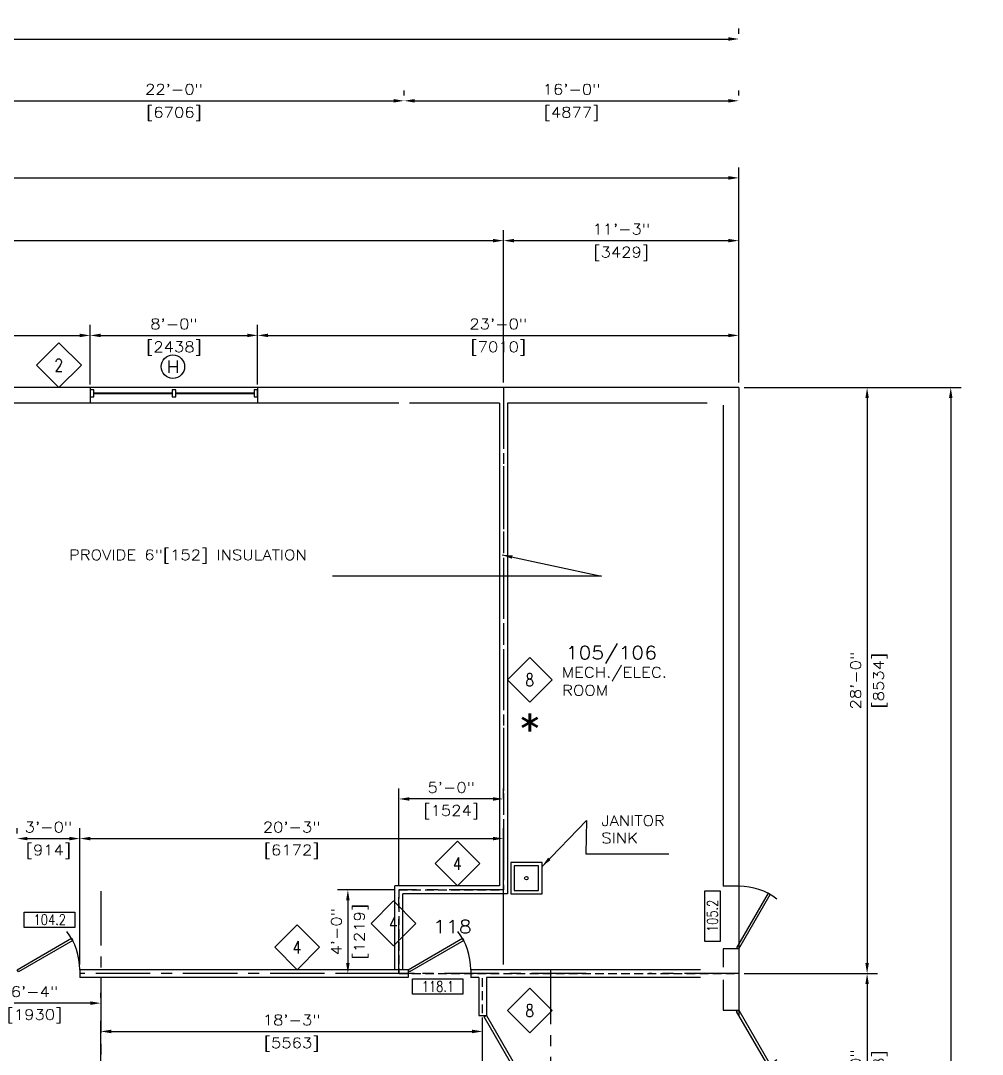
# Model space of a CAD drawing. Header units: inches. Extents: x -57 to 2699, y 7 to 1793.
# Drawn here: x 787 to 1339, y 1181 to 1773 of the extents above; entities that cross this region are included whole.
import ezdxf
from ezdxf.enums import TextEntityAlignment as Align

# ---------------------------------------------------------------- set-up
doc = ezdxf.new("R2010")
doc.units = ezdxf.units.IN
doc.header["$MEASUREMENT"] = 0
doc.linetypes.add('CENTER', pattern=[2, 1.25, -0.25, 0.25, -0.25])
doc.linetypes.add('DASHED', pattern=[0.75, 0.5, -0.25])
for name, color, linetype in [('Architectural_Floor_Plan_Door', 175, 'Continuous'), ('Architectural_Floor_Plan_Sink', 11, 'Continuous'), ('Architectural_Floor_Plan_Wall', 152, 'Continuous'), ('Architectural_Flr_Plan_HandRail', 40, 'Continuous'), ('Architectural_Plan_Center', 134, 'CENTER'), ('Architectural_Plan_Dim', 40, 'Continuous'), ('Architectural_Plan_ExistBldg', 6, 'Continuous'), ('Architectural_Plan_Text1', 40, 'Continuous'), ('Architectural_Plan_WinSec', 40, 'Continuous'), ('Floor_Plan_Fire_Rating', 82, 'DASHED'), ('L11', 11, 'Continuous'), ('L133', 133, 'Continuous'), ('L4', 150, 'Continuous'), ('TEXT2', 94, 'Continuous')]:
    doc.layers.add(name, color=color, linetype=linetype)
doc.styles.add('ROMANS-115', font='romans.shx', dxfattribs={"width": 1.15})
doc.styles.add('ROMANS-80', font='romans.shx', dxfattribs={"width": 0.8})
doc.styles.add('ROMANS80', font='romans.shx', dxfattribs={"width": 0.8})
doc.dimstyles.new('116-ROMANS-115-PS', dxfattribs={"dimscale": 96, "dimtxt": 0.0625, "dimasz": 0.0625, "dimexe": 0.0625, "dimexo": 0.03125, "dimgap": 0.03125, "dimtad": 1, "dimdec": 3, "dimrnd": 0.125, "dimzin": 1, "dimdsep": 46, "dimlunit": 4, "dimtxsty": 'ROMANS-115', "dimcen": 0.125, "dimclrd": 256, "dimclre": 256, "dimclrt": 256, "dimadec": 0, "dimazin": 0, "dimtfac": 1, "dimtdec": 3, "dimtofl": 0, "dimtmove": 0, "dimatfit": 0, "dimfxl": 1, "dimfrac": 2, "dimtolj": 1, "dimtzin": 0, "dimarcsym": 0})

# ---------------------------------------------------------------- blocks, each defined once
blk = doc.blocks.new('Door - Right Hung 36 in.')
blk.add_lwpolyline([(-0.75, -1.3), (0, 0), (-31.18, 18), (-31.93, 16.7)], close=True)
blk.add_arc((0, 0), 36, 142.68987, 180)
blk = doc.blocks.new('Door - Left Hung 36 in.')
blk.add_lwpolyline([(0.75, -1.3), (0, 0), (31.18, 18), (31.93, 16.7)], close=True)
blk.add_arc((0, 0), 36, 0, 37.31013)
blk = doc.blocks.new('*D329')
at = {"layer": 'Architectural_Plan_Dim', "lineweight": -2, "transparency": 16777216}
for p, q in [((167.24, 1614.01), (167.24, 1689.26)), ((1199.24, 1566.01), (1199.24, 1689.26)), ((173.24, 1683.26), (1193.24, 1683.26))]:
    blk.add_line(p, q, dxfattribs=at)
at = {"layer": 'Architectural_Plan_Dim', "transparency": 16777216}
for points in [[(173.24, 1684.26), (173.24, 1682.26), (167.24, 1683.26)], [(1193.24, 1684.26), (1193.24, 1682.26), (1199.24, 1683.26)]]:
    blk.add_solid(points, dxfattribs=at)
at = {"layer": 'DEFPOINTS', "color": 0, "transparency": 16777216}
for p in [(1199.24, 1683.26), (167.24, 1611.01), (1199.24, 1563.01)]:
    blk.add_point(p, dxfattribs=at)
at = {"layer": 'Architectural_Plan_Dim', "transparency": 16777216, "char_height": 6, "attachment_point": 5, "style": 'ROMANS-115'}
for s, insert in [('\\A1;86\'-0"', (683.24, 1689.83)), ('\\A1;[26213]', (683.24, 1675.69))]:
    blk.add_mtext(s, dxfattribs=dict(at, insert=insert))
blk = doc.blocks.new('*D330')
at = {"layer": 'Architectural_Plan_Dim', "lineweight": -2, "transparency": 16777216}
for p, q in [((1202.24, 1563.01), (1326.73, 1563.01)), ((1320.73, 1557.01), (1320.73, 489.01)), ((1202.24, 483.01), (1326.73, 483.01))]:
    blk.add_line(p, q, dxfattribs=at)
at = {"layer": 'Architectural_Plan_Dim', "transparency": 16777216}
for points in [[(1319.73, 1557.01), (1321.73, 1557.01), (1320.73, 1563.01)], [(1319.73, 489.01), (1321.73, 489.01), (1320.73, 483.01)]]:
    blk.add_solid(points, dxfattribs=at)
at = {"layer": 'DEFPOINTS', "color": 0, "transparency": 16777216}
for p in [(1199.24, 1563.01), (1199.24, 483.01), (1320.73, 483.01)]:
    blk.add_point(p, dxfattribs=at)
at = {"layer": 'Architectural_Plan_Dim', "transparency": 16777216, "char_height": 6, "attachment_point": 5, "rotation": 90, "style": 'ROMANS-115'}
for s, insert in [('\\A1;90\'-0"', (1314.16, 1023.01)), ('\\A1;[27432]', (1328.3, 1023.01))]:
    blk.add_mtext(s, dxfattribs=dict(at, insert=insert))
blk = doc.blocks.new('*D332')
at = {"layer": 'Architectural_Plan_Dim', "lineweight": -2, "transparency": 16777216}
for p, q in [((311.24, 1566.01), (311.24, 1653.28)), ((1064.24, 1566.01), (1064.24, 1653.28)), ((317.24, 1647.28), (1058.24, 1647.28))]:
    blk.add_line(p, q, dxfattribs=at)
at = {"layer": 'Architectural_Plan_Dim', "transparency": 16777216}
for points in [[(317.24, 1648.28), (317.24, 1646.28), (311.24, 1647.28)], [(1058.24, 1648.28), (1058.24, 1646.28), (1064.24, 1647.28)]]:
    blk.add_solid(points, dxfattribs=at)
at = {"layer": 'DEFPOINTS', "color": 0, "transparency": 16777216}
for p in [(1064.24, 1647.28), (311.24, 1563.01), (1064.24, 1563.01)]:
    blk.add_point(p, dxfattribs=at)
at = {"layer": 'Architectural_Plan_Dim', "transparency": 16777216, "char_height": 6, "attachment_point": 5, "style": 'ROMANS-115'}
for s, insert in [('\\A1;62\'-9"', (687.74, 1653.85)), ('\\A1;[19126]', (687.74, 1639.71))]:
    blk.add_mtext(s, dxfattribs=dict(at, insert=insert))
blk = doc.blocks.new('*D333')
at = {"layer": 'Architectural_Plan_Dim', "lineweight": -2, "transparency": 16777216}
for p, q in [((1064.24, 1650.28), (1064.24, 1653.28)), ((1199.24, 1650.28), (1199.24, 1653.28)), ((1070.24, 1647.28), (1193.24, 1647.28))]:
    blk.add_line(p, q, dxfattribs=at)
at = {"layer": 'Architectural_Plan_Dim', "transparency": 16777216}
for points in [[(1070.24, 1648.28), (1070.24, 1646.28), (1064.24, 1647.28)], [(1193.24, 1648.28), (1193.24, 1646.28), (1199.24, 1647.28)]]:
    blk.add_solid(points, dxfattribs=at)
at = {"layer": 'DEFPOINTS', "color": 0, "transparency": 16777216}
for p in [(1064.24, 1647.28), (1199.24, 1647.28), (1199.24, 1647.28)]:
    blk.add_point(p, dxfattribs=at)
at = {"layer": 'Architectural_Plan_Dim', "transparency": 16777216, "char_height": 6, "attachment_point": 5, "style": 'ROMANS-115'}
for s, insert in [('\\A1;11\'-3"', (1131.74, 1653.85)), ('\\A1;[3429]', (1131.74, 1639.71))]:
    blk.add_mtext(s, dxfattribs=dict(at, insert=insert))
blk = doc.blocks.new('*D338')
at = {"layer": 'Architectural_Plan_Dim', "lineweight": -2, "transparency": 16777216}
for p, q in [((1202.24, 1563.01), (1278.77, 1563.01)), ((1272.77, 1557.01), (1272.77, 1233.01)), ((1202.24, 1227.01), (1278.77, 1227.01))]:
    blk.add_line(p, q, dxfattribs=at)
at = {"layer": 'Architectural_Plan_Dim', "transparency": 16777216}
for points in [[(1271.77, 1557.01), (1273.77, 1557.01), (1272.77, 1563.01)], [(1271.77, 1233.01), (1273.77, 1233.01), (1272.77, 1227.01)]]:
    blk.add_solid(points, dxfattribs=at)
at = {"layer": 'DEFPOINTS', "color": 0, "transparency": 16777216}
for p in [(1199.24, 1563.01), (1199.24, 1227.01), (1272.77, 1227.01)]:
    blk.add_point(p, dxfattribs=at)
at = {"layer": 'Architectural_Plan_Dim', "transparency": 16777216, "char_height": 6, "attachment_point": 5, "rotation": 90, "style": 'ROMANS-115'}
for s, insert in [('\\A1;28\'-0"', (1266.2, 1395.01)), ('\\A1;[8534]', (1280.34, 1395.01))]:
    blk.add_mtext(s, dxfattribs=dict(at, insert=insert))
blk = doc.blocks.new('*D349')
at = {"layer": 'Architectural_Plan_Dim', "lineweight": -2, "transparency": 16777216}
for p, q in [((1275.77, 1227.01), (1278.77, 1227.01)), ((1272.77, 1221.01), (1272.77, 1113.01)), ((1275.77, 1107.01), (1278.77, 1107.01))]:
    blk.add_line(p, q, dxfattribs=at)
at = {"layer": 'Architectural_Plan_Dim', "transparency": 16777216}
for points in [[(1271.77, 1221.01), (1273.77, 1221.01), (1272.77, 1227.01)], [(1271.77, 1113.01), (1273.77, 1113.01), (1272.77, 1107.01)]]:
    blk.add_solid(points, dxfattribs=at)
at = {"layer": 'DEFPOINTS', "color": 0, "transparency": 16777216}
for p in [(1272.77, 1227.01), (1272.77, 1107.01), (1272.77, 1107.01)]:
    blk.add_point(p, dxfattribs=at)
at = {"layer": 'Architectural_Plan_Dim', "transparency": 16777216, "char_height": 6, "attachment_point": 5, "rotation": 90, "style": 'ROMANS-115'}
for s, insert in [('\\A1;10\'-0"', (1266.2, 1167.01)), ('\\A1;[3048]', (1280.34, 1167.01))]:
    blk.add_mtext(s, dxfattribs=dict(at, insert=insert))
blk = doc.blocks.new('*D358')
at = {"layer": 'Architectural_Plan_Dim', "lineweight": -2, "transparency": 16777216}
for p, q in [((821.24, 1232.26), (821.24, 1310.44)), ((1064.24, 1232.26), (1064.24, 1310.44)), ((827.24, 1304.44), (1058.24, 1304.44))]:
    blk.add_line(p, q, dxfattribs=at)
at = {"layer": 'Architectural_Plan_Dim', "transparency": 16777216}
for points in [[(827.24, 1305.44), (827.24, 1303.44), (821.24, 1304.44)], [(1058.24, 1305.44), (1058.24, 1303.44), (1064.24, 1304.44)]]:
    blk.add_solid(points, dxfattribs=at)
at = {"layer": 'DEFPOINTS', "color": 0, "transparency": 16777216}
for p in [(1064.24, 1304.44), (821.24, 1229.26), (1064.24, 1229.26)]:
    blk.add_point(p, dxfattribs=at)
at = {"layer": 'Architectural_Plan_Dim', "transparency": 16777216, "char_height": 6, "attachment_point": 5, "style": 'ROMANS-115'}
for s, insert in [('\\A1;20\'-3"', (942.74, 1311.01)), ('\\A1;[6172]', (942.74, 1296.87))]:
    blk.add_mtext(s, dxfattribs=dict(at, insert=insert))
blk = doc.blocks.new('*D359')
at = {"layer": 'Architectural_Plan_Dim', "lineweight": -2, "transparency": 16777216}
for p, q in [((785.24, 1307.44), (785.24, 1310.44)), ((821.24, 1307.44), (821.24, 1310.44)), ((791.24, 1304.44), (815.24, 1304.44))]:
    blk.add_line(p, q, dxfattribs=at)
at = {"layer": 'Architectural_Plan_Dim', "transparency": 16777216}
for points in [[(791.24, 1305.44), (791.24, 1303.44), (785.24, 1304.44)], [(815.24, 1305.44), (815.24, 1303.44), (821.24, 1304.44)]]:
    blk.add_solid(points, dxfattribs=at)
at = {"layer": 'DEFPOINTS', "color": 0, "transparency": 16777216}
for p in [(785.24, 1304.44), (821.24, 1304.44), (821.24, 1304.44)]:
    blk.add_point(p, dxfattribs=at)
at = {"layer": 'Architectural_Plan_Dim', "transparency": 16777216, "char_height": 6, "attachment_point": 5, "style": 'ROMANS-115'}
for s, insert in [('\\A1;3\'-0"', (803.24, 1311.01)), ('\\A1;[914]', (803.24, 1296.87))]:
    blk.add_mtext(s, dxfattribs=dict(at, insert=insert))
blk = doc.blocks.new('*D380')
at = {"layer": 'Architectural_Plan_Dim', "lineweight": -2, "transparency": 16777216}
for p, q in [((743.24, 1730.46), (743.24, 1733.46)), ((1007.24, 1730.46), (1007.24, 1733.46)), ((749.24, 1727.46), (1001.24, 1727.46))]:
    blk.add_line(p, q, dxfattribs=at)
at = {"layer": 'Architectural_Plan_Dim', "transparency": 16777216}
for points in [[(749.24, 1728.46), (749.24, 1726.46), (743.24, 1727.46)], [(1001.24, 1728.46), (1001.24, 1726.46), (1007.24, 1727.46)]]:
    blk.add_solid(points, dxfattribs=at)
at = {"layer": 'DEFPOINTS', "color": 0, "transparency": 16777216}
for p in [(743.24, 1727.46), (1007.24, 1727.46), (1007.24, 1727.46)]:
    blk.add_point(p, dxfattribs=at)
at = {"layer": 'Architectural_Plan_Dim', "transparency": 16777216, "char_height": 6, "attachment_point": 5, "style": 'ROMANS-115'}
for s, insert in [('\\A1;22\'-0"', (875.24, 1734.03)), ('\\A1;[6706]', (875.24, 1719.89))]:
    blk.add_mtext(s, dxfattribs=dict(at, insert=insert))
blk = doc.blocks.new('*D381')
at = {"layer": 'Architectural_Plan_Dim', "lineweight": -2, "transparency": 16777216}
for p, q in [((1007.24, 1730.46), (1007.24, 1733.46)), ((1199.24, 1730.46), (1199.24, 1733.46)), ((1013.24, 1727.46), (1193.24, 1727.46))]:
    blk.add_line(p, q, dxfattribs=at)
at = {"layer": 'Architectural_Plan_Dim', "transparency": 16777216}
for points in [[(1013.24, 1728.46), (1013.24, 1726.46), (1007.24, 1727.46)], [(1193.24, 1728.46), (1193.24, 1726.46), (1199.24, 1727.46)]]:
    blk.add_solid(points, dxfattribs=at)
at = {"layer": 'DEFPOINTS', "color": 0, "transparency": 16777216}
for p in [(1007.24, 1727.46), (1199.24, 1727.46), (1199.24, 1727.46)]:
    blk.add_point(p, dxfattribs=at)
at = {"layer": 'Architectural_Plan_Dim', "transparency": 16777216, "char_height": 6, "attachment_point": 5, "style": 'ROMANS-115'}
for s, insert in [('\\A1;16\'-0"', (1103.24, 1734.03)), ('\\A1;[4877]', (1103.24, 1719.89))]:
    blk.add_mtext(s, dxfattribs=dict(at, insert=insert))
blk = doc.blocks.new('*D387')
at = {"layer": 'Architectural_Plan_Dim', "lineweight": -2, "transparency": 16777216}
for p, q in [((167.24, 1765.9), (167.24, 1768.9)), ((1199.24, 1765.9), (1199.24, 1768.9)), ((173.24, 1762.9), (1193.24, 1762.9))]:
    blk.add_line(p, q, dxfattribs=at)
at = {"layer": 'Architectural_Plan_Dim', "transparency": 16777216}
for points in [[(173.24, 1763.9), (173.24, 1761.9), (167.24, 1762.9)], [(1193.24, 1763.9), (1193.24, 1761.9), (1199.24, 1762.9)]]:
    blk.add_solid(points, dxfattribs=at)
at = {"layer": 'DEFPOINTS', "color": 0, "transparency": 16777216}
for p in [(167.24, 1762.9), (1199.24, 1762.9), (1199.24, 1762.9)]:
    blk.add_point(p, dxfattribs=at)
at = {"layer": 'Architectural_Plan_Dim', "transparency": 16777216, "char_height": 6, "attachment_point": 5, "style": 'ROMANS-115'}
for s, insert in [('\\A1;86\'-0"', (683.24, 1769.47)), ('\\A1;[26213]', (683.24, 1755.33))]:
    blk.add_mtext(s, dxfattribs=dict(at, insert=insert))
blk = doc.blocks.new('Wall Number')
at = {"color": 5}
blk.add_lwpolyline([(-21.45, -21.45), (0, 0), (-21.45, 21.45), (-42.89, 0)], close=True, dxfattribs=at)
at = {"layer": 'TEXT2', "style": 'ROMANS80', "width": 0.8}
blk.add_attdef('WALL', text='', height=12, dxfattribs=at).set_placement((-21.62, -0.08), align=Align.MIDDLE)
blk = doc.blocks.new('DOOR2')
at = {"layer": 'L4'}
for p, q in [((0, 13.18), (43.28, 13.18)), ((0, 0), (0, 13.18)), ((43.28, 13.18), (43.28, 0)), ((43.28, 0), (0, 0))]:
    blk.add_line(p, q, dxfattribs=at)
at = {"layer": 'L4', "style": 'ROMANS80', "width": 0.8}
blk.add_attdef('DOOR', text='', height=9, dxfattribs=at).set_placement((21.91, 6.68), align=Align.MIDDLE)
blk = doc.blocks.new('Window')
at = {"layer": 'L11'}
blk.add_circle((0.4356, 0.3589), 0.0609, dxfattribs=at)
at = {"layer": 'L133', "style": 'ROMANS-80', "width": 1.15}
blk.add_attdef('WINDOW', text='', height=0.0625, dxfattribs=at).set_placement((0.4356, 0.3589), align=Align.MIDDLE)
blk = doc.blocks.new('*D397')
at = {"layer": 'Architectural_Plan_Dim', "lineweight": -2, "transparency": 16777216}
for p, q in [((757.24, 1213.09), (757.24, 1216.09)), ((833.24, 1213.09), (833.24, 1216.09)), ((827.24, 1210.09), (763.24, 1210.09))]:
    blk.add_line(p, q, dxfattribs=at)
at = {"layer": 'Architectural_Plan_Dim', "transparency": 16777216}
for points in [[(763.24, 1211.09), (763.24, 1209.09), (757.24, 1210.09)], [(827.24, 1211.09), (827.24, 1209.09), (833.24, 1210.09)]]:
    blk.add_solid(points, dxfattribs=at)
at = {"layer": 'DEFPOINTS', "color": 0, "transparency": 16777216}
for p in [(757.24, 1210.09), (757.24, 1210.09), (833.24, 1210.09)]:
    blk.add_point(p, dxfattribs=at)
at = {"layer": 'Architectural_Plan_Dim', "transparency": 16777216, "char_height": 6, "attachment_point": 5, "style": 'ROMANS-115'}
for s, insert in [('\\A1;6\'-4"', (795.24, 1216.66)), ('\\A1;[1930]', (795.24, 1202.52))]:
    blk.add_mtext(s, dxfattribs=dict(at, insert=insert))
blk = doc.blocks.new('*D418')
at = {"layer": 'Architectural_Plan_Dim', "lineweight": -2, "transparency": 16777216}
for p, q in [((827.24, 1564.76), (827.24, 1598.95)), ((923.24, 1564.76), (923.24, 1598.95)), ((833.24, 1592.95), (917.24, 1592.95))]:
    blk.add_line(p, q, dxfattribs=at)
at = {"layer": 'Architectural_Plan_Dim', "transparency": 16777216}
for points in [[(833.24, 1593.95), (833.24, 1591.95), (827.24, 1592.95)], [(917.24, 1593.95), (917.24, 1591.95), (923.24, 1592.95)]]:
    blk.add_solid(points, dxfattribs=at)
at = {"layer": 'DEFPOINTS', "color": 0, "transparency": 16777216}
for p in [(923.24, 1592.95), (827.24, 1561.76), (923.24, 1561.76)]:
    blk.add_point(p, dxfattribs=at)
at = {"layer": 'Architectural_Plan_Dim', "transparency": 16777216, "char_height": 6, "attachment_point": 5, "style": 'ROMANS-115'}
for s, insert in [('\\A1;8\'-0"', (875.24, 1599.52)), ('\\A1;[2438]', (875.24, 1585.38))]:
    blk.add_mtext(s, dxfattribs=dict(at, insert=insert))
blk = doc.blocks.new('*D421')
at = {"layer": 'Architectural_Plan_Dim', "lineweight": -2, "transparency": 16777216}
for p, q in [((695.24, 1595.95), (695.24, 1598.95)), ((827.24, 1595.95), (827.24, 1598.95)), ((701.24, 1592.95), (821.24, 1592.95))]:
    blk.add_line(p, q, dxfattribs=at)
at = {"layer": 'Architectural_Plan_Dim', "transparency": 16777216}
for points in [[(701.24, 1593.95), (701.24, 1591.95), (695.24, 1592.95)], [(821.24, 1593.95), (821.24, 1591.95), (827.24, 1592.95)]]:
    blk.add_solid(points, dxfattribs=at)
at = {"layer": 'DEFPOINTS', "color": 0, "transparency": 16777216}
for p in [(695.24, 1592.95), (827.24, 1592.95), (827.24, 1592.95)]:
    blk.add_point(p, dxfattribs=at)
at = {"layer": 'Architectural_Plan_Dim', "transparency": 16777216, "char_height": 6, "attachment_point": 5, "style": 'ROMANS-115'}
for s, insert in [('\\A1;11\'-0"', (761.24, 1599.52)), ('\\A1;[3353]', (761.24, 1585.38))]:
    blk.add_mtext(s, dxfattribs=dict(at, insert=insert))
blk = doc.blocks.new('*D422')
at = {"layer": 'Architectural_Plan_Dim', "lineweight": -2, "transparency": 16777216}
for p, q in [((923.24, 1595.95), (923.24, 1598.95)), ((1199.24, 1595.95), (1199.24, 1598.95)), ((929.24, 1592.95), (1193.24, 1592.95))]:
    blk.add_line(p, q, dxfattribs=at)
at = {"layer": 'Architectural_Plan_Dim', "transparency": 16777216}
for points in [[(929.24, 1593.95), (929.24, 1591.95), (923.24, 1592.95)], [(1193.24, 1593.95), (1193.24, 1591.95), (1199.24, 1592.95)]]:
    blk.add_solid(points, dxfattribs=at)
at = {"layer": 'DEFPOINTS', "color": 0, "transparency": 16777216}
for p in [(923.24, 1592.95), (1199.24, 1592.95), (1199.24, 1592.95)]:
    blk.add_point(p, dxfattribs=at)
at = {"layer": 'Architectural_Plan_Dim', "transparency": 16777216, "char_height": 6, "attachment_point": 5, "style": 'ROMANS-115'}
for s, insert in [('\\A1;23\'-0"', (1061.24, 1599.52)), ('\\A1;[7010]', (1061.24, 1585.38))]:
    blk.add_mtext(s, dxfattribs=dict(at, insert=insert))
blk = doc.blocks.new('*D441')
at = {"layer": 'Architectural_Plan_Dim', "lineweight": -2, "transparency": 16777216}
for p, q in [((1001.24, 1275.01), (968.97, 1275.01)), ((974.97, 1269.01), (974.97, 1233.01)), ((1013.24, 1227.01), (968.97, 1227.01))]:
    blk.add_line(p, q, dxfattribs=at)
at = {"layer": 'Architectural_Plan_Dim', "transparency": 16777216}
for points in [[(973.97, 1269.01), (975.97, 1269.01), (974.97, 1275.01)], [(973.97, 1233.01), (975.97, 1233.01), (974.97, 1227.01)]]:
    blk.add_solid(points, dxfattribs=at)
at = {"layer": 'DEFPOINTS', "color": 0, "transparency": 16777216}
for p in [(1004.24, 1275.01), (974.97, 1227.01), (1016.24, 1227.01)]:
    blk.add_point(p, dxfattribs=at)
at = {"layer": 'Architectural_Plan_Dim', "transparency": 16777216, "char_height": 6, "attachment_point": 5, "rotation": 90, "style": 'ROMANS-115'}
for s, insert in [('\\A1;4\'-0"', (968.4, 1251.01)), ('\\A1;[1219]', (982.54, 1251.01))]:
    blk.add_mtext(s, dxfattribs=dict(at, insert=insert))
blk = doc.blocks.new('*D442')
at = {"layer": 'Architectural_Plan_Dim', "lineweight": -2, "transparency": 16777216}
for p, q in [((1004.24, 1278.01), (1004.24, 1333.15)), ((1064.24, 1327.81), (1064.24, 1333.15)), ((1058.24, 1327.15), (1010.24, 1327.15))]:
    blk.add_line(p, q, dxfattribs=at)
at = {"layer": 'Architectural_Plan_Dim', "transparency": 16777216}
for points in [[(1010.24, 1328.15), (1010.24, 1326.15), (1004.24, 1327.15)], [(1058.24, 1328.15), (1058.24, 1326.15), (1064.24, 1327.15)]]:
    blk.add_solid(points, dxfattribs=at)
at = {"layer": 'DEFPOINTS', "color": 0, "transparency": 16777216}
for p in [(1004.24, 1327.15), (1064.24, 1324.81), (1004.24, 1275.01)]:
    blk.add_point(p, dxfattribs=at)
at = {"layer": 'Architectural_Plan_Dim', "transparency": 16777216, "char_height": 6, "attachment_point": 5, "style": 'ROMANS-115'}
for s, insert in [('\\A1;5\'-0"', (1034.24, 1333.72)), ('\\A1;[1524]', (1034.24, 1319.58))]:
    blk.add_mtext(s, dxfattribs=dict(at, insert=insert))
blk = doc.blocks.new('*D447')
at = {"layer": 'Architectural_Plan_Dim', "lineweight": -2, "transparency": 16777216}
for p, q in [((833.24, 1158.78), (833.24, 1199.86)), ((1052.24, 1158.78), (1052.24, 1199.86)), ((839.24, 1193.86), (1046.24, 1193.86))]:
    blk.add_line(p, q, dxfattribs=at)
at = {"layer": 'Architectural_Plan_Dim', "transparency": 16777216}
for points in [[(839.24, 1194.86), (839.24, 1192.86), (833.24, 1193.86)], [(1046.24, 1194.86), (1046.24, 1192.86), (1052.24, 1193.86)]]:
    blk.add_solid(points, dxfattribs=at)
at = {"layer": 'DEFPOINTS', "color": 0, "transparency": 16777216}
for p in [(1052.24, 1193.86), (833.24, 1155.78), (1052.24, 1155.78)]:
    blk.add_point(p, dxfattribs=at)
at = {"layer": 'Architectural_Plan_Dim', "transparency": 16777216, "char_height": 6, "attachment_point": 5, "style": 'ROMANS-115'}
for s, insert in [('\\A1;18\'-3"', (942.74, 1200.43)), ('\\A1;[5563]', (942.74, 1186.29))]:
    blk.add_mtext(s, dxfattribs=dict(at, insert=insert))

msp = doc.modelspace()

# ---------------------------------------------------------------- hatches: boundary and pattern name
at = {"layer": 'Architectural_Plan_ExistBldg', "true_color": 0xf1eb1f}
h = msp.add_hatch(dxfattribs=at)
h.set_pattern_fill('LINE,_O', color=2, scale=50, angle=45)
h.set_pattern_definition([(45, (213.311, 1550.817), (-4.419417, 4.419417), [])])
edge = h.paths.add_edge_path()
edge.add_line((1520.33909027, 1611.00836199), (1402.04645973, 1611.00836199))
edge.add_spline(control_points=[(1402.04645973, 1611.00836199), (1380.72153662, 1567.61591676), (1316.71371423, 1437.37132395), (1484.23145511, 1172.58906786), (1339.29679025, 821.5100255), (1486.98494688, 426.39219374), (1399.61283162, 165.7599925), (1353.09891893, 27.00836199)], knot_values=[0, 0, 0, 0, 139.1107413492, 417.5478419587, 812.9975743998, 1187.4380332282, 1613.7096192227, 1613.7096192227, 1613.7096192227, 1613.7096192227], degree=3, periodic=0)
edge.add_line((1353.09891893, 27.00836199), (1520.33909027, 27.00836199))
edge.add_line((1520.33909027, 27.00836199), (1520.33909027, 1611.00836199))

# ---------------------------------------------------------------- linework, layer by layer
at = {"layer": 'Architectural_Floor_Plan_Sink'}
for points in [[(1068.36657544, 1272.75836199), (1086.36657544, 1272.75836199), (1086.36657544, 1290.75836199), (1068.36657544, 1290.75836199)], [(1070.36657544, 1274.75836199), (1084.36657544, 1274.75836199), (1084.36657544, 1288.75836199), (1070.36657544, 1288.75836199)]]:
    msp.add_lwpolyline(points, close=True, dxfattribs=at)
msp.add_circle((1077.36657544, 1281.75836199), 1, dxfattribs=at)
at = {"layer": 'Architectural_Floor_Plan_Wall'}
for p, q in [((1199.24017134, 1563.00836199), (167.24017134, 1563.00836199)), ((827.24017134, 1563.00836199), (827.24017134, 1554.00836199)), ((923.24017134, 1563.00836199), (923.24017134, 1554.00836199)), ((1199.24017134, 1563.00836199), (1199.24017134, 1232.25836199)), ((1004.11517334, 1554.00836199), (746.36516934, 1554.00836199)), ((1061.99017134, 1554.00836199), (1010.36516934, 1554.00836199)), ((1061.99017134, 1554.00836199), (1061.99017134, 1277.25836199)), ((1180.99017134, 1554.00836199), (1066.49017134, 1554.00836199)), ((1066.49017134, 1554.00836199), (1066.49017134, 1272.75836199)), ((1190.24017134, 1552.88336399), (1190.24017134, 1277.13336199)), ((1061.99017134, 1277.25836199), (1001.99017134, 1277.25836199)), ((1001.99017134, 1229.25836199), (1001.99017134, 1277.25836199)), ((1199.24017134, 1277.13336199), (1190.24017134, 1277.13336199)), ((1066.49017134, 1272.75836199), (1006.49017134, 1272.75836199)), ((1006.49017134, 1229.25836199), (1006.49017134, 1272.75836199)), ((1190.24017134, 1241.13336199), (1190.24017134, 1230.63335999)), ((1199.24017134, 1241.13336199), (1190.24017134, 1241.13336199)), ((821.24017134, 1229.25836199), (821.24017134, 1224.75836199)), ((1009.49017134, 1229.25836199), (821.24017134, 1229.25836199)), ((1009.49017134, 1229.25836199), (1006.49017134, 1229.25836199)), ((1009.49017134, 1229.25836199), (1009.49017134, 1224.75836199)), ((1177.11517134, 1229.25836199), (1045.49017134, 1229.25836199)), ((1045.49017134, 1229.25836199), (1045.49017134, 1224.75836199)), ((1199.24017134, 1232.25836199), (1199.24017134, 1203.00836199)), ((1009.49017134, 1224.75836199), (821.24017134, 1224.75836199)), ((1049.99017134, 1224.75836199), (1045.49017134, 1224.75836199)), ((1049.99017134, 1224.75836199), (1049.99017134, 1203.00836199)), ((1054.49017134, 1224.75836199), (1054.49017134, 1203.00836199)), ((1177.11517134, 1224.75836199), (1054.49017134, 1224.75836199)), ((1190.24017134, 1223.38336399), (1190.24017134, 1206.13336199)), ((1190.24017134, 1206.13336199), (1199.24017134, 1206.13336199)), ((1049.99017134, 1203.00836199), (1054.49017134, 1203.00836199))]:
    msp.add_line(p, q, dxfattribs=at)
at = {"layer": 'Architectural_Plan_Center', "ltscale": 25}
for p, q in [((1064.24017134, 1563.00836199), (1064.24017134, 1275.00836199)), ((833.24017134, 1274.3128795), (833.24017134, 910.57638148)), ((1004.24017134, 1227.00836199), (1004.24017134, 1275.00836199)), ((1064.24017134, 1275.00836199), (1004.24017134, 1275.00836199)), ((1111.61517134, 1227.00836199), (821.24017134, 1227.00836199)), ((1091.24017134, 1229.25836199), (1091.24017134, 489.50836199)), ((1199.24017134, 1227.00836199), (1147.61517134, 1227.00836199))]:
    msp.add_line(p, q, dxfattribs=at)
at = {"layer": 'Architectural_Plan_WinSec'}
for p, q in [((829.24017134, 1559.94586199), (874.24017134, 1559.94586199)), ((829.24017134, 1559.57086199), (874.24017134, 1559.57086199)), ((876.24017134, 1559.94586199), (921.24017134, 1559.94586199)), ((876.24017134, 1559.57086199), (921.24017134, 1559.57086199))]:
    msp.add_line(p, q, dxfattribs=at)
for points in [[(827.24017134, 1557.75836199), (829.24017134, 1557.75836199), (829.24017134, 1561.75836199), (827.24017134, 1561.75836199)], [(827.24017134, 1557.75836199), (829.24017134, 1557.75836199), (829.24017134, 1561.75836199), (827.24017134, 1561.75836199)], [(874.24017134, 1557.75836199), (876.24017134, 1557.75836199), (876.24017134, 1561.75836199), (874.24017134, 1561.75836199)], [(874.24017134, 1557.75836199), (876.24017134, 1557.75836199), (876.24017134, 1561.75836199), (874.24017134, 1561.75836199)], [(921.24017134, 1557.75836199), (923.24017134, 1557.75836199), (923.24017134, 1561.75836199), (921.24017134, 1561.75836199)], [(921.24017134, 1557.75836199), (923.24017134, 1557.75836199), (923.24017134, 1561.75836199), (921.24017134, 1561.75836199)]]:
    msp.add_lwpolyline(points, close=True, dxfattribs=at)
at = {"layer": 'Floor_Plan_Fire_Rating', "ltscale": 10}
for p, q in [((1064.24017134, 1563.00836199), (1064.24017134, 1275.00836199)), ((1004.24017134, 1275.00836199), (1004.24017134, 1227.00836199)), ((1004.24017134, 1275.00836199), (1064.24017134, 1275.00836199)), ((1004.24017134, 1227.00836199), (1199.24017134, 1227.00836199)), ((1052.24017134, 1106.88336199), (1052.24017134, 1227.00836199))]:
    msp.add_line(p, q, dxfattribs=at)

# ---------------------------------------------------------------- block references
at = {"layer": 'Architectural_Floor_Plan_Door', "rotation": 270}
msp.add_blockref('Door - Right Hung 36 in.', (1199.24017134, 1241.13336199), dxfattribs=at)
at = {"layer": 'Architectural_Floor_Plan_Door', "xscale": 1.000012499999912, "yscale": 1.000012499999912, "zscale": 1.000012499999912}
for p in [(785.24017134, 1229.25836199), (1009.49017134, 1229.25836199)]:
    msp.add_blockref('Door - Left Hung 36 in.', p, dxfattribs=at)
at = {"layer": 'Architectural_Floor_Plan_Door', "xscale": -1, "rotation": 270}
for p in [(1199.24017134, 1206.13336199), (1054.49017134, 1203.00836199)]:
    msp.add_blockref('Door - Right Hung 36 in.', p, dxfattribs=at)
at = {"layer": 'Architectural_Plan_Dim', "xscale": 0.5999999998774584, "yscale": 0.5999999998774584, "zscale": 0.5999999998774584}
for p, values in [((822.15949291, 1575.87653735), {'WALL': '2'}), ((1092.22652206, 1395.45035323), {'WALL': '8'}), ((1050.71604137, 1290.12653735), {'WALL': '4'}), ((1013.99017134, 1255.8231566), {'WALL': '4'}), ((958.76060312, 1242.12653735), {'WALL': '4'}), ((1092.22652206, 1205.8499041), {'WALL': '8'})]:
    msp.add_blockref('Wall Number', p, dxfattribs=at).add_auto_attribs(values)
at = {"layer": 'Architectural_Plan_Text1'}
for name, p, xscale, yscale, zscale, values in [('Window', (826.54642631, 1535.40761049), 110.3999999774586, 110.3999999774586, 110.3999999774586, {'WINDOW': 'H'}), ('DOOR2', (789.40881554, 1253.4614374), 0.6679199998636626, 0.6679199998636626, 0.6679199998636626, {'DOOR': '104.2'}), ('DOOR2', (1012.03595516, 1215.17758802), 0.6679199998636626, 0.6679199998636626, 0.6679199998636626, {'DOOR': '118.1'})]:
    msp.add_blockref(name, p, dxfattribs=dict(at, xscale=xscale, yscale=yscale, zscale=zscale)).add_auto_attribs(values)
at = {"layer": 'Architectural_Plan_Text1', "xscale": 0.667919999863492, "yscale": 0.667919999863492, "zscale": 0.667919999863492, "rotation": 90}
msp.add_blockref('DOOR2', (1188.55730839, 1245.48674961), dxfattribs=at).add_auto_attribs({'DOOR': '105.2'})

# ---------------------------------------------------------------- texts
at = {"layer": 'Architectural_Flr_Plan_HandRail', "insert": (815.06648676, 1470.09129582), "char_height": 5.9999999988, "attachment_point": 1, "style": 'ROMANS-115'}
msp.add_mtext('\\A1;PROVIDE 6"[152] INSULATION', dxfattribs=at)
at = {"layer": 'Architectural_Plan_Dim', "style": 'ROMANS-115', "width": 1.15}
msp.add_text('*', height=18, dxfattribs=at).set_placement((1072.25977716, 1358.15450885))
at = {"layer": 'Architectural_Plan_Text1', "color": 71, "style": 'ROMANS-115', "width": 1.15}
for s, p in [('105/106', (1099.80992635, 1407.2831274)), ('118', (1023.80100128, 1250.21937737))]:
    msp.add_text(s, height=7.499999998, dxfattribs=at).set_placement(p)
at = {"layer": 'Architectural_Plan_Text1', "style": 'ROMANS-115', "width": 1.15}
for s, height, p in [('MECH./ELEC.', 5.9999999988, (1097.63366559, 1396.73781211)), ('ROOM', 5.999999999, (1097.88866477, 1386.41540648))]:
    msp.add_text(s, height=height, dxfattribs=at).set_placement(p)
at = {"layer": 'Architectural_Plan_Text1', "insert": (1120.35550519, 1317.74613934), "char_height": 5.9999999988, "attachment_point": 1, "style": 'ROMANS-115'}
msp.add_mtext('\\A1;JANITOR \\PSINK', dxfattribs=at)

# ---------------------------------------------------------------- dimensions: what is measured, and where the dimension line sits
at = {"layer": 'Architectural_Plan_Dim'}
for base, p1, p2, picture, middle in [((1199.2401713391, 1762.9023853389), (167.2401713391, 1762.9023853389), (1199.2401713391, 1762.9023853389), '*D387', (683.2401713391, 1762.9023853389)), ((1007.2401713391, 1727.4581631614), (743.2401713391, 1727.4581631614), (1007.2401713391, 1727.4581631614), '*D380', (875.2401713391, 1727.4581631614)), ((1199.2401713391, 1727.4581631614), (1007.2401713391, 1727.4581631614), (1199.2401713391, 1727.4581631614), '*D381', (1103.2401713391, 1727.4581631614)), ((1199.2401712647, 1683.2631830993), (167.2401713391, 1611.0083619908), (1199.2401712647, 1563.0083619942), '*D329', (683.2401713019, 1683.2631830993)), ((1064.2401713391, 1647.2817579177), (311.2401713391, 1563.0083619908), (1064.2401713391, 1563.0083619908), '*D332', (687.7401713391, 1647.2817579177)), ((1199.2401712647, 1647.2817579177), (1064.2401713391, 1647.2817579177), (1199.2401712647, 1647.2817579177), '*D333', (1131.7401713019, 1647.2817579177)), ((827.2401713391, 1592.9517920149), (695.2401713391, 1592.9517920149), (827.2401713391, 1592.9517920149), '*D421', (761.2401713391, 1592.9517920149)), ((923.2401713391, 1592.9517920149), (827.2401713391, 1561.7583619908), (923.2401713391, 1561.7583619908), '*D418', (875.2401713391, 1592.9517920149)), ((1199.2401713391, 1592.9517920149), (923.2401713391, 1592.9517920149), (1199.2401713391, 1592.9517920149), '*D422', (1061.2401713391, 1592.9517920149)), ((1004.2401713391, 1327.1472153995), (1064.2401713391, 1324.8142643911), (1004.2401713391, 1275.0083619908), '*D442', (1034.2401713391, 1327.1472153995)), ((821.2401713391, 1304.4386413877), (785.240171339, 1304.4386413877), (821.2401713391, 1304.4386413877), '*D359', (803.2401713391, 1304.4386413877)), ((1064.2401713391, 1304.4386413877), (821.2401713391, 1229.2583619908), (1064.2401713391, 1229.2583619908), '*D358', (942.7401713391, 1304.4386413877)), ((757.2401713391, 1210.0877328796), (833.2401713391, 1210.0877328796), (757.2401713391, 1210.0877328796), '*D397', (795.2401713391, 1210.0877328796)), ((1052.2401713391, 1193.8625846261), (833.2401713391, 1155.7786143779), (1052.2401713391, 1155.7786143779), '*D447', (942.7401713391, 1193.8625846261))]:
    dim = msp.add_linear_dim(base=base, p1=p1, p2=p2, dimstyle='116-ROMANS-115-PS', override={"dimdec": 6, "dimlfac": -192, "dimrnd": 0, "dimpost": '\\X', "dimtdec": 6}, dxfattribs=at)
    dim.commit()
    dim.dimension.update_dxf_attribs({"geometry": picture, "text_midpoint": middle})
for base, p1, p2, picture, middle in [((1320.7294212156, 483.0083620721), (1199.2401712647, 1563.0083619942), (1199.2401712647, 483.0083620721), '*D330', (1320.7294212156, 1023.0083620332)), ((1272.7675273717, 1227.0083619908), (1199.2401713391, 1563.0083619942), (1199.2401713391, 1227.0083619908), '*D338', (1272.7675273717, 1395.0083619925)), ((974.9710046138, 1227.0083619908), (1004.2401713391, 1275.0083619908), (1016.2401713391, 1227.0083619908), '*D441', (974.9710046138, 1251.0083619908)), ((1272.7675273717, 1107.0083619908), (1272.7675273717, 1227.0083619908), (1272.7675273717, 1107.0083619908), '*D349', (1272.7675273717, 1167.0083619908))]:
    dim = msp.add_linear_dim(base=base, p1=p1, p2=p2, angle=90, dimstyle='116-ROMANS-115-PS', override={"dimdec": 6, "dimlfac": -192, "dimrnd": 0, "dimpost": '\\X', "dimtdec": 6}, dxfattribs=at)
    dim.commit()
    dim.dimension.update_dxf_attribs({"geometry": picture, "text_midpoint": middle})

# ---------------------------------------------------------------- leaders
at = {"layer": 'Architectural_Flr_Plan_HandRail', "annotation_type": 0, "has_hookline": 1, "hookline_direction": 1, "text_width": 151.14285711}
msp.add_leader([(1063.38244947, 1467.09129583), (1120.35220099, 1454.94843868)], dimstyle='116-ROMANS-115-PS', override={"dimdec": 6, "dimlfac": -192, "dimrnd": 0, "dimpost": '\\X', "dimtdec": 6}, dxfattribs=at)
at = {"layer": 'Architectural_Plan_Text1', "annotation_type": 0, "has_hookline": 1, "hookline_direction": 0, "text_width": 38.77142856}
msp.add_leader([(1086.36657544, 1288.51193141), (1111.90038416, 1314.74613934), (1111.35550519, 1295.74613934), (1117.35550519, 1295.74613934)], dimstyle='116-ROMANS-115-PS', override={"dimdec": 6, "dimlfac": -192, "dimrnd": 0, "dimpost": '\\X', "dimtdec": 6}, dxfattribs=at)

doc.saveas('drawing.dxf')
